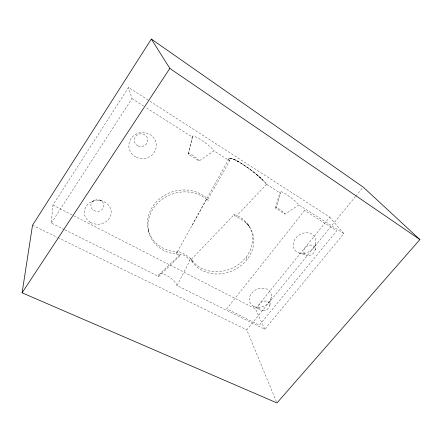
<?xml version="1.0" encoding="UTF-8"?>
<svg xmlns="http://www.w3.org/2000/svg" width="442" height="442" viewBox="0 0 442 442"><rect width="100%" height="100%" fill="white"/><g stroke="black" fill="none" stroke-linecap="round" stroke-linejoin="round"><path stroke-width="0.33" stroke-dasharray="2.21 1.66" d="M315.229 249.94L315.638 242.481M64.25 229.503L51.283 223.05L52.946 205.082L128.556 87.422L148.274 100.13M269.885 305.405L271.327 296.913M188.496 153.589L192.276 136.501M64.869 229.812L158.728 276.499A11.061 4.221 36.5 0 1 166.424 275.294A11.061 4.221 36.5 0 1 176.982 285.582L264.813 329.273L343.887 233.608L298.941 204.977A12.393 1.895 37.5 0 0 286.035 194.22A12.393 1.895 37.5 0 0 280.703 193.353L266.592 184.353A24.133 3.856 36.7 0 0 242.255 164.004A23.995 3.867 36.8 0 0 229.669 160.833L213.978 150.855L199.171 160.899L188.43 154.247L192.513 137.191L145.357 107.163M275.598 207.602L279.985 191.922M298.941 204.977L285.062 214.099L275.924 208.436L280.703 193.353M176.982 285.582L189.762 260.78A6.006 2.011 36.5 0 0 183.944 255.272A6.006 2.011 36.5 0 0 179.993 255.653L177.032 254.095A34.802 30.719 -18.6 0 1 151.965 210.591A34.802 30.719 -18.6 0 1 207.458 200.038L229.669 160.833M177.325 251.918L206.994 198.502A34.559 30.57 -18.6 0 0 151.368 208.696A34.559 30.57 -18.6 0 0 177.325 251.918L176.944 252.498M192.049 225.26L229.055 158.49M51.283 223.05L131.965 98.632L128.556 87.422M264.813 329.273L255.437 308.836L329.754 217.105L148.849 100.505M276.438 401.679L246.741 329.865L355.318 196.718M355.755 196.182L362.296 188.159M266.592 184.353L235.829 216.74A33.564 28.702 -23.9 0 1 244.862 262.084A33.564 28.702 -23.9 0 1 192.679 262.31L189.762 260.78M191.43 259.338L234.199 214.558A33.343 28.575 -23.9 0 1 243.653 260.007A33.343 28.575 -23.9 0 1 191.43 259.338L192.679 262.31M158.728 276.499L179.993 255.653M158.833 274.802L180.093 254.631M91.986 201.558L94.538 200.259M229.713 158.125L233.531 159.175L239.199 162.126M299.052 253.001L306.72 255.321M99.583 200.027L102.373 201.082M233.475 159.153C244.387 164.452 254.15 171.949 262.957 180.242L256.703 174.59M32.52 225.227L57.289 237.326M57.908 237.63L246.741 329.865M52.946 205.082L73.195 215.458M73.808 215.773L255.437 308.836M253.581 306.229L260.802 310.168M131.965 98.632L144.772 106.793M245.492 222.414L248.686 225.641L247.481 224.414M329.754 217.105L343.887 233.608M248.117 224.624L249.26 226.658M245.973 257.321L247.072 259.515M177.032 254.095L176.75 253.155A9.79 3.282 36.5 0 1 183.413 253.465A9.79 3.282 36.5 0 1 192.392 261.465M148.247 229.674L148.733 231.823M266.465 184.264A23.995 3.867 36.8 0 0 242.288 163.999A24.133 3.856 36.7 0 0 229.575 160.772M233.597 214.442A17.21 5.304 26.8 0 1 235.359 216.591M208.281 200.812A17.249 2.536 48.7 0 1 207.442 198.966M176.778 253.161A9.608 4.459 10.3 0 1 177.176 251.879M190.414 258.056A9.569 0.641 62.3 0 1 191.22 259.719M275.924 208.436A6.155 1.094 37.6 0 1 278.675 208.685A6.155 1.094 37.6 0 1 285.062 214.099M192.513 137.191A13.498 2.221 35.9 0 1 200.823 139.744A13.498 2.221 35.9 0 1 213.978 150.855M188.43 154.247A6.696 1.282 35.7 0 1 192.679 155.297A6.696 1.282 35.7 0 1 199.171 160.899M304.671 210.42L226.691 308.842L259.344 325.13L336.776 230.812L304.671 210.42M90.466 222.381A13.459 11.934 -1.3 0 0 111.191 212.834A13.459 11.934 -1.3 0 0 91.599 201.729A13.459 11.934 -1.3 0 0 90.466 222.381M93.826 210.491A6.569 5.856 -0.5 0 0 103.92 205.784A6.569 5.856 -0.5 0 0 94.323 200.353A6.569 5.856 -0.5 0 0 93.826 210.491M136.423 157.335A13.768 13.094 -7.1 0 0 156.319 144.622A13.768 13.094 -7.1 0 0 135.02 134.7A13.768 13.094 -7.1 0 0 136.423 157.335M138.097 145.965A6.713 6.415 -5.7 0 0 147.761 139.705A6.713 6.415 -5.7 0 0 137.335 134.882A6.713 6.415 -5.7 0 0 138.097 145.965M303.682 253.443A11.879 9.702 -33.4 0 0 314.588 236.895A11.879 9.702 -33.4 0 0 295.118 238.973A11.879 9.702 -33.4 0 0 303.682 253.443M258.051 307.334A11.42 9.133 -25.6 0 0 270.83 293.234A11.42 9.133 -25.6 0 0 252.139 292.648A11.42 9.133 -25.6 0 0 258.051 307.334M308.975 255.559A6.072 4.917 -33.2 0 0 314.754 247.222A6.072 4.917 -33.2 0 0 304.842 248.111A6.072 4.917 -33.2 0 0 308.975 255.559M263.161 310.732A5.834 4.619 -25.5 0 0 269.614 303.51A5.834 4.619 -25.5 0 0 260.062 303.35A5.834 4.619 -25.5 0 0 263.161 310.732"/><path stroke-width="0.66" d="M22.1 292.814L32.52 225.227L151.341 39.051L363.169 187.093L419.9 239.575L276.963 402.949L22.1 292.814L169.838 68.411L151.341 39.051M169.838 68.411L419.9 239.575"/></g></svg>
